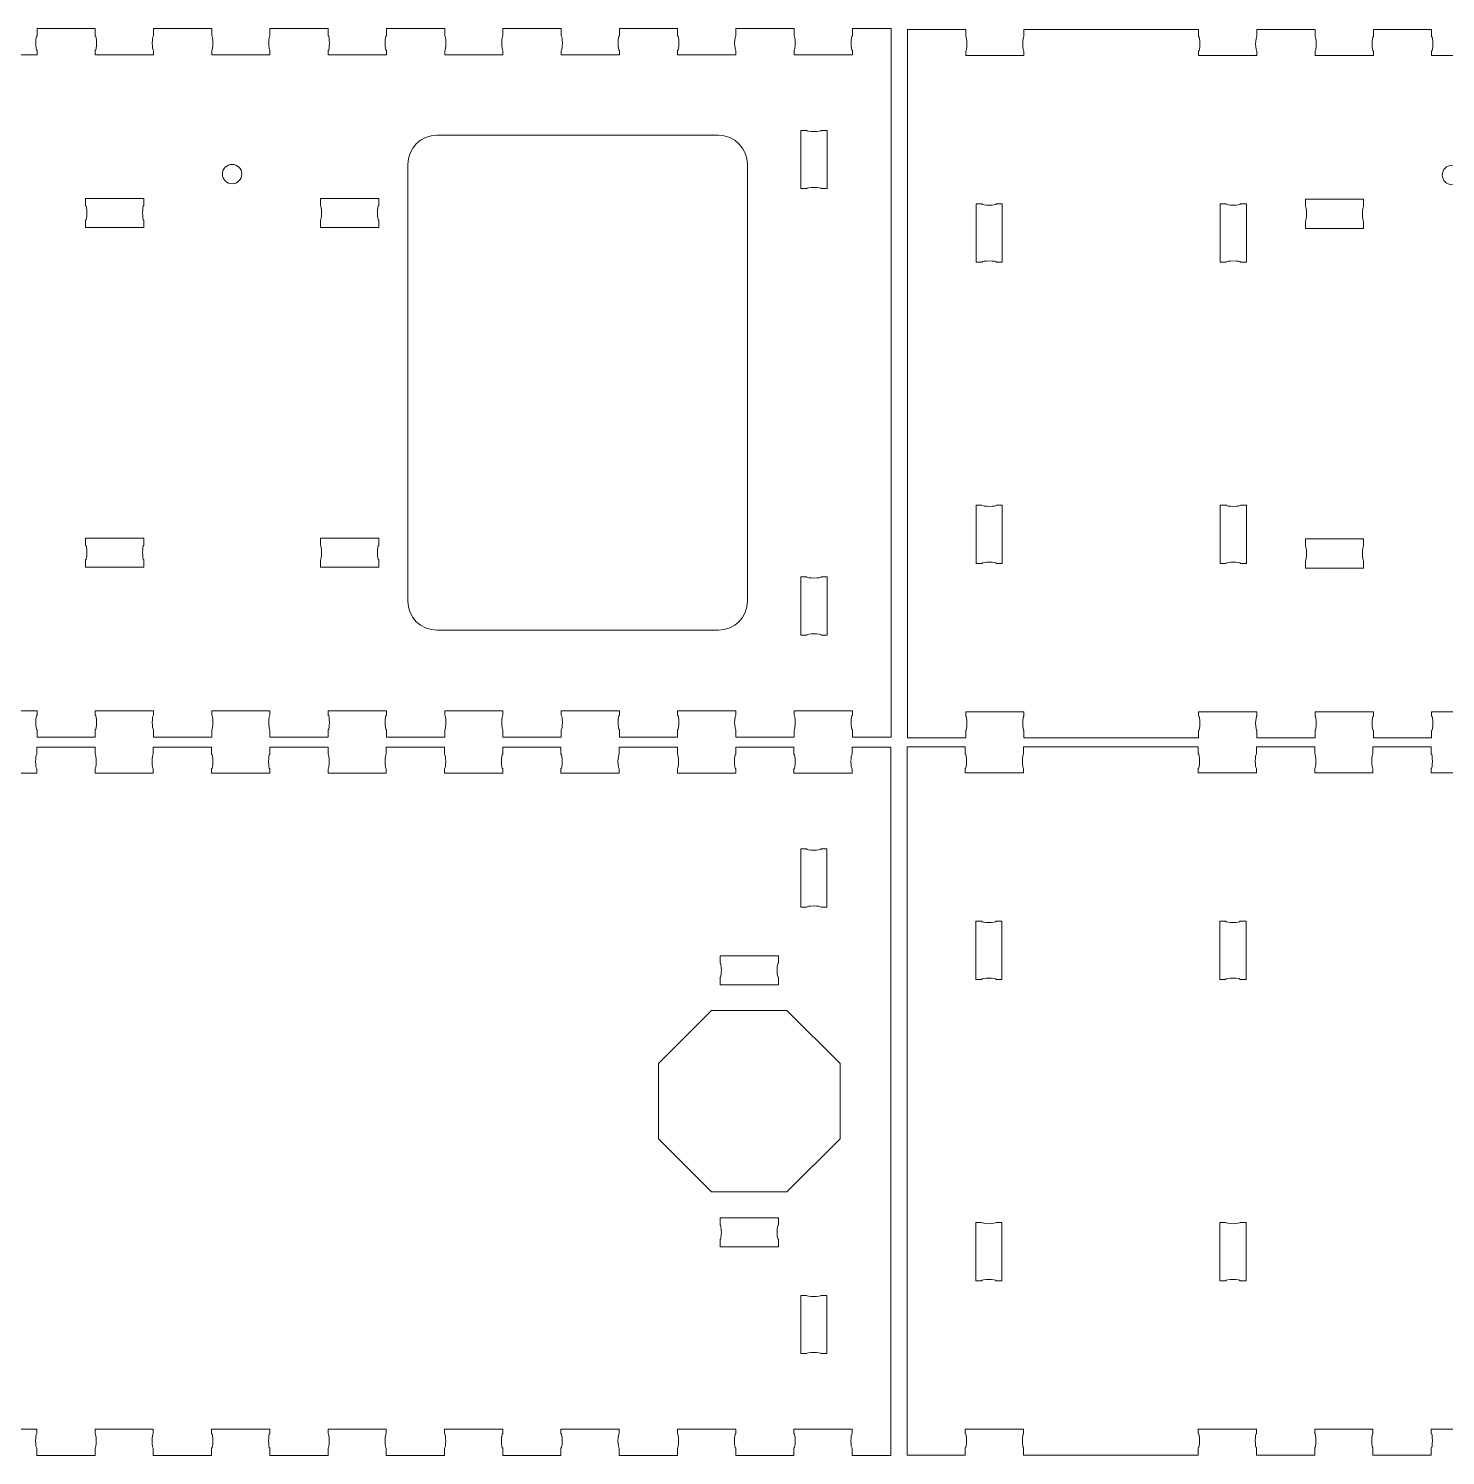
# Model space of a CAD drawing. Header units: millimetres. Extents: x 6 to 617, y 2 to 305.
# Drawn here: x 166.8 to 312.8, y 155.2 to 302.2 of the extents above; entities that cross this region are included whole.
import ezdxf

# ---------------------------------------------------------------- set-up
doc = ezdxf.new("R2010")
doc.units = ezdxf.units.MM
doc.header["$LTSCALE"] = 12.7
doc.linetypes.add('HIDDEN', pattern=[0.15, 0.1, -0.05])
doc.layers.add('Hidden', color=7, linetype='HIDDEN', lineweight=15)
doc.layers.add('Visible', color=1, linetype='Continuous', lineweight=13)

msp = doc.modelspace()

# ---------------------------------------------------------------- linework, layer by layer
at = {"layer": 'Hidden', "color": 5, "linetype": 'Continuous', "lineweight": 15}
for centre in [(187.79, 287.18), (313.47, 287.09)]:
    msp.add_circle(centre, 1, dxfattribs=at)
at = {"layer": 'Visible'}
for p, q in [((167.69, 301.43), (167.69, 302.18)), ((167.69, 302.18), (173.69, 302.18)), ((173.69, 301.43), (173.69, 302.18)), ((179.69, 301.43), (179.69, 302.18)), ((179.69, 302.18), (185.69, 302.18)), ((185.69, 301.43), (185.69, 302.18)), ((191.69, 301.43), (191.69, 302.18)), ((191.69, 302.18), (197.69, 302.18)), ((197.69, 301.43), (197.69, 302.18)), ((203.69, 301.43), (203.69, 302.18)), ((203.69, 302.18), (209.69, 302.18)), ((209.69, 301.43), (209.69, 302.18)), ((215.69, 301.43), (215.69, 302.18)), ((215.69, 302.18), (221.69, 302.18)), ((221.69, 301.43), (221.69, 302.18)), ((227.69, 301.43), (227.69, 302.18)), ((227.69, 302.18), (233.69, 302.18)), ((233.69, 301.43), (233.69, 302.18)), ((239.69, 301.43), (239.69, 302.18)), ((239.69, 302.18), (245.69, 302.18)), ((245.69, 301.43), (245.69, 302.18)), ((251.69, 301.43), (251.69, 302.18)), ((251.69, 302.18), (255.69, 302.18)), ((255.69, 229.18), (255.69, 302.18)), ((257.37, 302.09), (257.37, 229.09)), ((257.37, 302.09), (263.37, 302.09)), ((263.37, 301.34), (263.37, 302.09)), ((269.37, 301.34), (269.37, 302.09)), ((269.37, 302.09), (287.37, 302.09)), ((287.37, 301.34), (287.37, 302.09)), ((293.37, 301.34), (293.37, 302.09)), ((293.37, 302.09), (299.37, 302.09)), ((299.37, 301.34), (299.37, 302.09)), ((305.37, 301.34), (305.37, 302.09)), ((305.37, 302.09), (311.37, 302.09)), ((311.37, 301.34), (311.37, 302.09)), ((167.69, 299.48), (167.69, 299.93)), ((173.69, 299.48), (173.69, 299.93)), ((179.69, 299.48), (179.69, 299.93)), ((185.69, 299.48), (185.69, 299.93)), ((191.69, 299.48), (191.69, 299.93)), ((197.69, 299.48), (197.69, 299.93)), ((203.69, 299.48), (203.69, 299.93)), ((209.69, 299.48), (209.69, 299.93)), ((215.69, 299.48), (215.69, 299.93)), ((221.69, 299.48), (221.69, 299.93)), ((227.69, 299.48), (227.69, 299.93)), ((233.69, 299.48), (233.69, 299.93)), ((239.69, 299.48), (239.69, 299.93)), ((245.69, 299.48), (245.69, 299.93)), ((251.69, 299.48), (251.69, 299.93)), ((167.69, 299.48), (161.69, 299.48)), ((179.69, 299.48), (173.69, 299.48)), ((191.69, 299.48), (185.69, 299.48)), ((203.69, 299.48), (197.69, 299.48)), ((215.69, 299.48), (209.69, 299.48)), ((227.69, 299.48), (221.69, 299.48)), ((239.69, 299.48), (233.69, 299.48)), ((251.69, 299.48), (245.69, 299.48)), ((263.37, 299.39), (263.37, 299.84)), ((269.37, 299.39), (263.37, 299.39)), ((269.37, 299.39), (269.37, 299.84)), ((287.37, 299.39), (287.37, 299.84)), ((293.37, 299.39), (287.37, 299.39)), ((293.37, 299.39), (293.37, 299.84)), ((299.37, 299.39), (299.37, 299.84)), ((305.37, 299.39), (299.37, 299.39)), ((305.37, 299.39), (305.37, 299.84)), ((311.37, 299.39), (311.37, 299.84)), ((317.37, 299.39), (311.37, 299.39)), ((208.89, 291.18), (237.89, 291.18)), ((246.39, 285.68), (246.39, 291.68)), ((246.39, 291.68), (246.99, 291.68)), ((248.49, 291.68), (249.09, 291.68)), ((249.09, 285.68), (249.09, 291.68)), ((205.89, 288.18), (205.89, 243.18)), ((240.89, 288.18), (240.89, 243.18)), ((246.39, 285.68), (246.99, 285.68)), ((248.49, 285.68), (249.09, 285.68)), ((172.69, 284.68), (178.69, 284.68)), ((172.69, 284.68), (172.69, 283.93)), ((178.69, 284.68), (178.69, 283.93)), ((202.89, 284.68), (196.89, 284.68)), ((196.89, 284.68), (196.89, 283.93)), ((202.89, 284.68), (202.89, 283.93)), ((264.44, 284.11), (264.44, 278.11)), ((264.44, 284.11), (265.04, 284.11)), ((266.54, 284.11), (267.14, 284.11)), ((267.14, 284.11), (267.14, 278.11)), ((289.59, 284.11), (289.59, 278.11)), ((290.19, 284.11), (289.59, 284.11)), ((292.29, 284.11), (291.69, 284.11)), ((292.29, 284.11), (292.29, 278.11)), ((298.37, 284.59), (304.37, 284.59)), ((298.37, 284.59), (298.37, 283.84)), ((304.37, 284.59), (304.37, 283.84)), ((172.69, 282.43), (172.69, 281.68)), ((178.69, 282.43), (178.69, 281.68)), ((196.89, 282.43), (196.89, 281.68)), ((202.89, 282.43), (202.89, 281.68)), ((298.37, 282.34), (298.37, 281.59)), ((304.37, 282.34), (304.37, 281.59)), ((172.69, 281.68), (178.69, 281.68)), ((202.89, 281.68), (196.89, 281.68)), ((298.37, 281.59), (304.37, 281.59)), ((264.44, 278.11), (265.04, 278.11)), ((266.54, 278.11), (267.14, 278.11)), ((290.19, 278.11), (289.59, 278.11)), ((292.29, 278.11), (291.69, 278.11)), ((264.44, 253.07), (265.04, 253.07)), ((264.44, 247.07), (264.44, 253.07)), ((266.54, 253.07), (267.14, 253.07)), ((267.14, 247.07), (267.14, 253.07)), ((289.59, 247.07), (289.59, 253.07)), ((290.19, 253.07), (289.59, 253.07)), ((292.29, 253.07), (291.69, 253.07)), ((292.29, 247.07), (292.29, 253.07)), ((172.69, 249.68), (178.69, 249.68)), ((172.69, 248.93), (172.69, 249.68)), ((178.69, 248.93), (178.69, 249.68)), ((202.89, 249.68), (196.89, 249.68)), ((196.89, 248.93), (196.89, 249.68)), ((202.89, 248.93), (202.89, 249.68)), ((298.37, 249.59), (304.37, 249.59)), ((298.37, 248.84), (298.37, 249.59)), ((304.37, 248.84), (304.37, 249.59)), ((172.69, 246.68), (172.69, 247.43)), ((178.69, 246.68), (178.69, 247.43)), ((196.89, 246.68), (196.89, 247.43)), ((202.89, 246.68), (202.89, 247.43)), ((264.44, 247.07), (265.04, 247.07)), ((266.54, 247.07), (267.14, 247.07)), ((290.19, 247.07), (289.59, 247.07)), ((292.29, 247.07), (291.69, 247.07)), ((298.37, 246.59), (298.37, 247.34)), ((304.37, 246.59), (304.37, 247.34)), ((172.69, 246.68), (178.69, 246.68)), ((202.89, 246.68), (196.89, 246.68)), ((246.39, 245.68), (246.39, 239.68)), ((246.39, 245.68), (246.99, 245.68)), ((248.49, 245.68), (249.09, 245.68)), ((249.09, 245.68), (249.09, 239.68)), ((298.37, 246.59), (304.37, 246.59)), ((208.89, 240.18), (237.89, 240.18)), ((246.39, 239.68), (246.99, 239.68)), ((248.49, 239.68), (249.09, 239.68)), ((167.69, 231.88), (161.69, 231.88)), ((167.69, 231.88), (167.69, 231.43)), ((179.69, 231.88), (173.69, 231.88)), ((173.69, 231.88), (173.69, 231.43)), ((179.69, 231.88), (179.69, 231.43)), ((191.69, 231.88), (185.69, 231.88)), ((185.69, 231.88), (185.69, 231.43)), ((191.69, 231.88), (191.69, 231.43)), ((203.69, 231.88), (197.69, 231.88)), ((197.69, 231.88), (197.69, 231.43)), ((203.69, 231.88), (203.69, 231.43)), ((215.69, 231.88), (209.69, 231.88)), ((209.69, 231.88), (209.69, 231.43)), ((215.69, 231.88), (215.69, 231.43)), ((227.69, 231.88), (221.69, 231.88)), ((221.69, 231.88), (221.69, 231.43)), ((227.69, 231.88), (227.69, 231.43)), ((239.69, 231.88), (233.69, 231.88)), ((233.69, 231.88), (233.69, 231.43)), ((239.69, 231.88), (239.69, 231.43)), ((251.69, 231.88), (245.69, 231.88)), ((245.69, 231.88), (245.69, 231.43)), ((251.69, 231.88), (251.69, 231.43)), ((269.37, 231.79), (263.37, 231.79)), ((263.37, 231.79), (263.37, 231.34)), ((269.37, 231.79), (269.37, 231.34)), ((293.37, 231.79), (287.37, 231.79)), ((287.37, 231.79), (287.37, 231.34)), ((293.37, 231.79), (293.37, 231.34)), ((305.37, 231.79), (299.37, 231.79)), ((299.37, 231.79), (299.37, 231.34)), ((305.37, 231.79), (305.37, 231.34)), ((317.37, 231.79), (311.37, 231.79)), ((311.37, 231.79), (311.37, 231.34)), ((167.69, 229.93), (167.69, 229.18)), ((173.69, 229.93), (173.69, 229.18)), ((179.69, 229.93), (179.69, 229.18)), ((185.69, 229.93), (185.69, 229.18)), ((191.69, 229.93), (191.69, 229.18)), ((197.69, 229.93), (197.69, 229.18)), ((203.69, 229.93), (203.69, 229.18)), ((209.69, 229.93), (209.69, 229.18)), ((215.69, 229.93), (215.69, 229.18)), ((221.69, 229.93), (221.69, 229.18)), ((227.69, 229.93), (227.69, 229.18)), ((233.69, 229.93), (233.69, 229.18)), ((239.69, 229.93), (239.69, 229.18)), ((245.69, 229.93), (245.69, 229.18)), ((251.69, 229.93), (251.69, 229.18)), ((263.37, 229.84), (263.37, 229.09)), ((269.37, 229.84), (269.37, 229.09)), ((287.37, 229.84), (287.37, 229.09)), ((293.37, 229.84), (293.37, 229.09)), ((299.37, 229.84), (299.37, 229.09)), ((305.37, 229.84), (305.37, 229.09)), ((311.37, 229.84), (311.37, 229.09)), ((167.67, 227.4), (167.67, 228.15)), ((167.67, 228.15), (173.67, 228.15)), ((167.69, 229.18), (173.69, 229.18)), ((173.67, 227.4), (173.67, 228.15)), ((179.67, 227.4), (179.67, 228.15)), ((179.67, 228.15), (185.67, 228.15)), ((179.69, 229.18), (185.69, 229.18)), ((185.67, 227.4), (185.67, 228.15)), ((191.67, 227.4), (191.67, 228.15)), ((191.67, 228.15), (197.67, 228.15)), ((191.69, 229.18), (197.69, 229.18)), ((197.67, 227.4), (197.67, 228.15)), ((203.67, 227.4), (203.67, 228.15)), ((203.67, 228.15), (209.67, 228.15)), ((203.69, 229.18), (209.69, 229.18)), ((209.67, 227.4), (209.67, 228.15)), ((215.67, 227.4), (215.67, 228.15)), ((215.67, 228.15), (221.67, 228.15)), ((215.69, 229.18), (221.69, 229.18)), ((221.67, 227.4), (221.67, 228.15)), ((227.67, 227.4), (227.67, 228.15)), ((227.67, 228.15), (233.67, 228.15)), ((227.69, 229.18), (233.69, 229.18)), ((233.67, 227.4), (233.67, 228.15)), ((239.67, 227.4), (239.67, 228.15)), ((239.67, 228.15), (245.67, 228.15)), ((239.69, 229.18), (245.69, 229.18)), ((245.67, 227.4), (245.67, 228.15)), ((251.67, 227.4), (251.67, 228.15)), ((251.67, 228.15), (255.67, 228.15)), ((251.69, 229.18), (255.69, 229.18)), ((255.67, 155.15), (255.67, 228.15)), ((257.33, 228.18), (257.33, 155.18)), ((257.33, 228.18), (263.33, 228.18)), ((257.37, 229.09), (263.37, 229.09)), ((263.33, 227.43), (263.33, 228.18)), ((269.33, 227.43), (269.33, 228.18)), ((269.33, 228.18), (287.33, 228.18)), ((269.37, 229.09), (287.37, 229.09)), ((287.33, 227.43), (287.33, 228.18)), ((293.33, 227.43), (293.33, 228.18)), ((293.33, 228.18), (299.33, 228.18)), ((293.37, 229.09), (299.37, 229.09)), ((299.33, 227.43), (299.33, 228.18)), ((305.33, 227.43), (305.33, 228.18)), ((305.33, 228.18), (311.33, 228.18)), ((305.37, 229.09), (311.37, 229.09)), ((311.33, 227.43), (311.33, 228.18)), ((167.67, 225.45), (161.67, 225.45)), ((167.67, 225.45), (167.67, 225.9)), ((173.67, 225.45), (173.67, 225.9)), ((179.67, 225.45), (173.67, 225.45)), ((179.67, 225.45), (179.67, 225.9)), ((185.67, 225.45), (185.67, 225.9)), ((191.67, 225.45), (185.67, 225.45)), ((191.67, 225.45), (191.67, 225.9)), ((197.67, 225.45), (197.67, 225.9)), ((203.67, 225.45), (197.67, 225.45)), ((203.67, 225.45), (203.67, 225.9)), ((209.67, 225.45), (209.67, 225.9)), ((215.67, 225.45), (209.67, 225.45)), ((215.67, 225.45), (215.67, 225.9)), ((221.67, 225.45), (221.67, 225.9)), ((227.67, 225.45), (221.67, 225.45)), ((227.67, 225.45), (227.67, 225.9)), ((233.67, 225.45), (233.67, 225.9)), ((239.67, 225.45), (233.67, 225.45)), ((239.67, 225.45), (239.67, 225.9)), ((245.67, 225.45), (245.67, 225.9)), ((251.67, 225.45), (245.67, 225.45)), ((251.67, 225.45), (251.67, 225.9)), ((263.33, 225.48), (263.33, 225.93)), ((269.33, 225.48), (263.33, 225.48)), ((269.33, 225.48), (269.33, 225.93)), ((287.33, 225.48), (287.33, 225.93)), ((293.33, 225.48), (287.33, 225.48)), ((293.33, 225.48), (293.33, 225.93)), ((299.33, 225.48), (299.33, 225.93)), ((305.33, 225.48), (299.33, 225.48)), ((305.33, 225.48), (305.33, 225.93)), ((311.33, 225.48), (311.33, 225.93)), ((317.33, 225.48), (311.33, 225.48)), ((246.37, 211.65), (246.37, 217.65)), ((246.37, 217.65), (246.97, 217.65)), ((248.47, 217.65), (249.07, 217.65)), ((249.07, 211.65), (249.07, 217.65)), ((246.37, 211.65), (246.97, 211.65)), ((248.47, 211.65), (249.07, 211.65)), ((264.4, 210.2), (264.4, 204.2)), ((264.4, 210.2), (265, 210.2)), ((266.5, 210.2), (267.1, 210.2)), ((267.1, 210.2), (267.1, 204.2)), ((289.55, 210.2), (289.55, 204.2)), ((290.15, 210.2), (289.55, 210.2)), ((292.25, 210.2), (291.65, 210.2)), ((292.25, 210.2), (292.25, 204.2)), ((238.07, 206.65), (244.07, 206.65)), ((238.07, 205.9), (238.07, 206.65)), ((244.07, 205.9), (244.07, 206.65)), ((238.07, 203.65), (238.07, 204.4)), ((244.07, 203.65), (244.07, 204.4)), ((238.07, 203.65), (244.07, 203.65)), ((264.4, 204.2), (265, 204.2)), ((266.5, 204.2), (267.1, 204.2)), ((290.15, 204.2), (289.55, 204.2)), ((292.25, 204.2), (291.65, 204.2)), ((237.19, 201.01), (231.71, 195.53)), ((244.94, 201.01), (237.19, 201.01)), ((250.42, 195.53), (244.94, 201.01)), ((231.71, 195.53), (231.71, 187.78)), ((250.42, 187.78), (250.42, 195.53)), ((231.71, 187.78), (237.19, 182.3)), ((244.94, 182.3), (250.42, 187.78)), ((237.19, 182.3), (244.94, 182.3)), ((238.07, 179.65), (244.07, 179.65)), ((238.07, 179.65), (238.07, 178.9)), ((244.07, 179.65), (244.07, 178.9)), ((264.4, 179.16), (265, 179.16)), ((264.4, 173.16), (264.4, 179.16)), ((266.5, 179.16), (267.1, 179.16)), ((267.1, 173.16), (267.1, 179.16)), ((289.55, 173.16), (289.55, 179.16)), ((290.15, 179.16), (289.55, 179.16)), ((292.25, 179.16), (291.65, 179.16)), ((292.25, 173.16), (292.25, 179.16)), ((238.07, 177.4), (238.07, 176.65)), ((238.07, 176.65), (244.07, 176.65)), ((244.07, 177.4), (244.07, 176.65)), ((264.4, 173.16), (265, 173.16)), ((266.5, 173.16), (267.1, 173.16)), ((290.15, 173.16), (289.55, 173.16)), ((292.25, 173.16), (291.65, 173.16)), ((246.37, 171.65), (246.37, 165.65)), ((246.37, 171.65), (246.97, 171.65)), ((248.47, 171.65), (249.07, 171.65)), ((249.07, 171.65), (249.07, 165.65)), ((246.37, 165.65), (246.97, 165.65)), ((248.47, 165.65), (249.07, 165.65)), ((167.67, 157.85), (161.67, 157.85)), ((167.67, 157.85), (167.67, 157.4)), ((179.67, 157.85), (173.67, 157.85)), ((173.67, 157.85), (173.67, 157.4)), ((179.67, 157.85), (179.67, 157.4)), ((191.67, 157.85), (185.67, 157.85)), ((185.67, 157.85), (185.67, 157.4)), ((191.67, 157.85), (191.67, 157.4)), ((203.67, 157.85), (197.67, 157.85)), ((197.67, 157.85), (197.67, 157.4)), ((203.67, 157.85), (203.67, 157.4)), ((215.67, 157.85), (209.67, 157.85)), ((209.67, 157.85), (209.67, 157.4)), ((215.67, 157.85), (215.67, 157.4)), ((227.67, 157.85), (221.67, 157.85)), ((221.67, 157.85), (221.67, 157.4)), ((227.67, 157.85), (227.67, 157.4)), ((239.67, 157.85), (233.67, 157.85)), ((233.67, 157.85), (233.67, 157.4)), ((239.67, 157.85), (239.67, 157.4)), ((251.67, 157.85), (245.67, 157.85)), ((245.67, 157.85), (245.67, 157.4)), ((251.67, 157.85), (251.67, 157.4)), ((269.33, 157.88), (263.33, 157.88)), ((263.33, 157.88), (263.33, 157.43)), ((269.33, 157.88), (269.33, 157.43)), ((293.33, 157.88), (287.33, 157.88)), ((287.33, 157.88), (287.33, 157.43)), ((293.33, 157.88), (293.33, 157.43)), ((305.33, 157.88), (299.33, 157.88)), ((299.33, 157.88), (299.33, 157.43)), ((305.33, 157.88), (305.33, 157.43)), ((317.33, 157.88), (311.33, 157.88)), ((311.33, 157.88), (311.33, 157.43)), ((167.67, 155.9), (167.67, 155.15)), ((173.67, 155.9), (173.67, 155.15)), ((179.67, 155.9), (179.67, 155.15)), ((185.67, 155.9), (185.67, 155.15)), ((191.67, 155.9), (191.67, 155.15)), ((197.67, 155.9), (197.67, 155.15)), ((203.67, 155.9), (203.67, 155.15)), ((209.67, 155.9), (209.67, 155.15)), ((215.67, 155.9), (215.67, 155.15)), ((221.67, 155.9), (221.67, 155.15)), ((227.67, 155.9), (227.67, 155.15)), ((233.67, 155.9), (233.67, 155.15)), ((239.67, 155.9), (239.67, 155.15)), ((245.67, 155.9), (245.67, 155.15)), ((251.67, 155.9), (251.67, 155.15)), ((263.33, 155.93), (263.33, 155.18)), ((269.33, 155.93), (269.33, 155.18)), ((287.33, 155.93), (287.33, 155.18)), ((293.33, 155.93), (293.33, 155.18)), ((299.33, 155.93), (299.33, 155.18)), ((305.33, 155.93), (305.33, 155.18)), ((311.33, 155.93), (311.33, 155.18)), ((167.67, 155.15), (173.67, 155.15)), ((179.67, 155.15), (185.67, 155.15)), ((191.67, 155.15), (197.67, 155.15)), ((203.67, 155.15), (209.67, 155.15)), ((215.67, 155.15), (221.67, 155.15)), ((227.67, 155.15), (233.67, 155.15)), ((239.67, 155.15), (245.67, 155.15)), ((251.67, 155.15), (255.67, 155.15)), ((257.33, 155.18), (263.33, 155.18)), ((269.33, 155.18), (287.33, 155.18)), ((293.33, 155.18), (299.33, 155.18)), ((305.33, 155.18), (311.33, 155.18))]:
    msp.add_line(p, q, dxfattribs=at)
for centre, start, end in [((208.89, 288.18), 90, 180), ((237.89, 288.18), 0, 90), ((208.89, 243.18), 180, 270), ((237.89, 243.18), 270, 0)]:
    msp.add_arc(centre, 3, start, end, dxfattribs=at)
at = {"layer": 'Visible', "extrusion": (0, 0, -1)}
for centre, major_axis, start_param, end_param in [((167.69, 300.68), (0, 0.75), 3.141593, 6.283185), ((173.69, 300.68), (0, -0.75), 3.141593, 6.283185), ((179.69, 300.68), (0, 0.75), 3.141593, 6.283185), ((185.69, 300.68), (0, -0.75), 3.141593, 6.283185), ((191.69, 300.68), (0, 0.75), 3.141593, 6.283185), ((197.69, 300.68), (0, -0.75), 3.141593, 6.283185), ((203.69, 300.68), (0, 0.75), 3.141593, 6.283185), ((209.69, 300.68), (0, -0.75), 3.141593, 6.283185), ((215.69, 300.68), (0, 0.75), 3.141593, 6.283185), ((221.69, 300.68), (0, -0.75), 3.141593, 6.283185), ((227.69, 300.68), (0, 0.75), 3.141593, 6.283185), ((233.69, 300.68), (0, -0.75), 3.141593, 6.283185), ((239.69, 300.68), (0, 0.75), 3.141593, 6.283185), ((245.69, 300.68), (0, -0.75), 3.141593, 6.283185), ((251.69, 300.68), (0, 0.75), 3.141593, 6.283185), ((263.37, 300.59), (0, -0.75), 3.141593, 6.283185), ((269.37, 300.59), (0, 0.75), 3.141593, 6.283185), ((287.37, 300.59), (0, -0.75), 3.141593, 6.283185), ((293.37, 300.59), (0, 0.75), 3.141593, 6.283185), ((299.37, 300.59), (0, -0.75), 3.141593, 6.283185), ((305.37, 300.59), (0, 0.75), 3.141593, 6.283185), ((311.37, 300.59), (0, -0.75), 3.141593, 6.283185), ((167.67, 226.65), (0, 0.75), 3.141593, 6.283185), ((173.67, 226.65), (0, -0.75), 3.141593, 6.283185), ((179.67, 226.65), (0, 0.75), 3.141593, 6.283185), ((185.67, 226.65), (0, -0.75), 3.141593, 6.283185), ((191.67, 226.65), (0, 0.75), 3.141593, 6.283185), ((197.67, 226.65), (0, -0.75), 3.141593, 6.283185), ((203.67, 226.65), (0, 0.75), 3.141593, 6.283185), ((209.67, 226.65), (0, -0.75), 3.141593, 6.283185), ((215.67, 226.65), (0, 0.75), 3.141593, 6.283185), ((221.67, 226.65), (0, -0.75), 3.141593, 6.283185), ((227.67, 226.65), (0, 0.75), 3.141593, 6.283185), ((233.67, 226.65), (0, -0.75), 3.141593, 6.283185), ((239.67, 226.65), (0, 0.75), 3.141593, 6.283185), ((245.67, 226.65), (0, -0.75), 3.141593, 6.283185), ((251.67, 226.65), (0, 0.75), 3.141593, 6.283185), ((263.33, 226.68), (0, -0.75), 3.141593, 6.283185), ((269.33, 226.68), (0, 0.75), 3.141593, 6.283185), ((287.33, 226.68), (0, -0.75), 3.141593, 6.283185), ((293.33, 226.68), (0, 0.75), 3.141593, 6.283185), ((299.33, 226.68), (0, -0.75), 3.141593, 6.283185), ((305.33, 226.68), (0, 0.75), 3.141593, 6.283185), ((311.33, 226.68), (0, -0.75), 3.141593, 6.283185), ((238.07, 205.15), (0, 0.75), 0, 3.141593), ((244.07, 205.15), (0, -0.75), 0, 3.141593), ((238.07, 178.15), (0, 0.75), 0, 3.141593), ((244.07, 178.15), (0, -0.75), 0, 3.141593)]:
    msp.add_ellipse(centre, major_axis=major_axis, ratio=0.166667, start_param=start_param, end_param=end_param, dxfattribs=at)
at = {"layer": 'Visible'}
for centre, major_axis in [((247.74, 291.68), (0.75, 0)), ((247.74, 285.68), (-0.75, 0)), ((172.69, 283.18), (0, 0.75)), ((178.69, 283.18), (0, -0.75)), ((196.89, 283.18), (0, 0.75)), ((202.89, 283.18), (0, -0.75)), ((265.79, 284.11), (0.75, 0)), ((290.94, 284.11), (0.75, 0)), ((298.37, 283.09), (0, 0.75)), ((304.37, 283.09), (0, -0.75)), ((265.79, 278.11), (-0.75, 0)), ((290.94, 278.11), (-0.75, 0)), ((265.79, 253.07), (0.75, 0)), ((290.94, 253.07), (0.75, 0)), ((172.69, 248.18), (0, 0.75)), ((178.69, 248.18), (0, -0.75)), ((196.89, 248.18), (0, 0.75)), ((202.89, 248.18), (0, -0.75)), ((298.37, 248.09), (0, 0.75)), ((304.37, 248.09), (0, -0.75)), ((265.79, 247.07), (-0.75, 0)), ((290.94, 247.07), (-0.75, 0)), ((247.74, 245.68), (0.75, 0)), ((247.74, 239.68), (-0.75, 0)), ((167.69, 230.68), (0, -0.75)), ((173.69, 230.68), (0, 0.75)), ((179.69, 230.68), (0, -0.75)), ((185.69, 230.68), (0, 0.75)), ((191.69, 230.68), (0, -0.75)), ((197.69, 230.68), (0, 0.75)), ((203.69, 230.68), (0, -0.75)), ((209.69, 230.68), (0, 0.75)), ((215.69, 230.68), (0, -0.75)), ((221.69, 230.68), (0, 0.75)), ((227.69, 230.68), (0, -0.75)), ((233.69, 230.68), (0, 0.75)), ((239.69, 230.68), (0, -0.75)), ((245.69, 230.68), (0, 0.75)), ((251.69, 230.68), (0, -0.75)), ((263.37, 230.59), (0, 0.75)), ((269.37, 230.59), (0, -0.75)), ((287.37, 230.59), (0, 0.75)), ((293.37, 230.59), (0, -0.75)), ((299.37, 230.59), (0, 0.75)), ((305.37, 230.59), (0, -0.75)), ((311.37, 230.59), (0, 0.75)), ((247.72, 217.65), (0.75, 0)), ((247.72, 211.65), (-0.75, 0)), ((265.75, 210.2), (0.75, 0)), ((290.9, 210.2), (0.75, 0)), ((265.75, 204.2), (-0.75, 0)), ((290.9, 204.2), (-0.75, 0)), ((265.75, 179.16), (0.75, 0)), ((290.9, 179.16), (0.75, 0)), ((265.75, 173.16), (-0.75, 0)), ((290.9, 173.16), (-0.75, 0)), ((247.72, 171.65), (0.75, 0)), ((247.72, 165.65), (-0.75, 0)), ((167.67, 156.65), (0, -0.75)), ((173.67, 156.65), (0, 0.75)), ((179.67, 156.65), (0, -0.75)), ((185.67, 156.65), (0, 0.75)), ((191.67, 156.65), (0, -0.75)), ((197.67, 156.65), (0, 0.75)), ((203.67, 156.65), (0, -0.75)), ((209.67, 156.65), (0, 0.75)), ((215.67, 156.65), (0, -0.75)), ((221.67, 156.65), (0, 0.75)), ((227.67, 156.65), (0, -0.75)), ((233.67, 156.65), (0, 0.75)), ((239.67, 156.65), (0, -0.75)), ((245.67, 156.65), (0, 0.75)), ((251.67, 156.65), (0, -0.75)), ((263.33, 156.68), (0, 0.75)), ((269.33, 156.68), (0, -0.75)), ((287.33, 156.68), (0, 0.75)), ((293.33, 156.68), (0, -0.75)), ((299.33, 156.68), (0, 0.75)), ((305.33, 156.68), (0, -0.75)), ((311.33, 156.68), (0, 0.75))]:
    msp.add_ellipse(centre, major_axis=major_axis, ratio=0.166667, start_param=3.141593, end_param=6.283185, dxfattribs=at)

doc.saveas('drawing.dxf')
